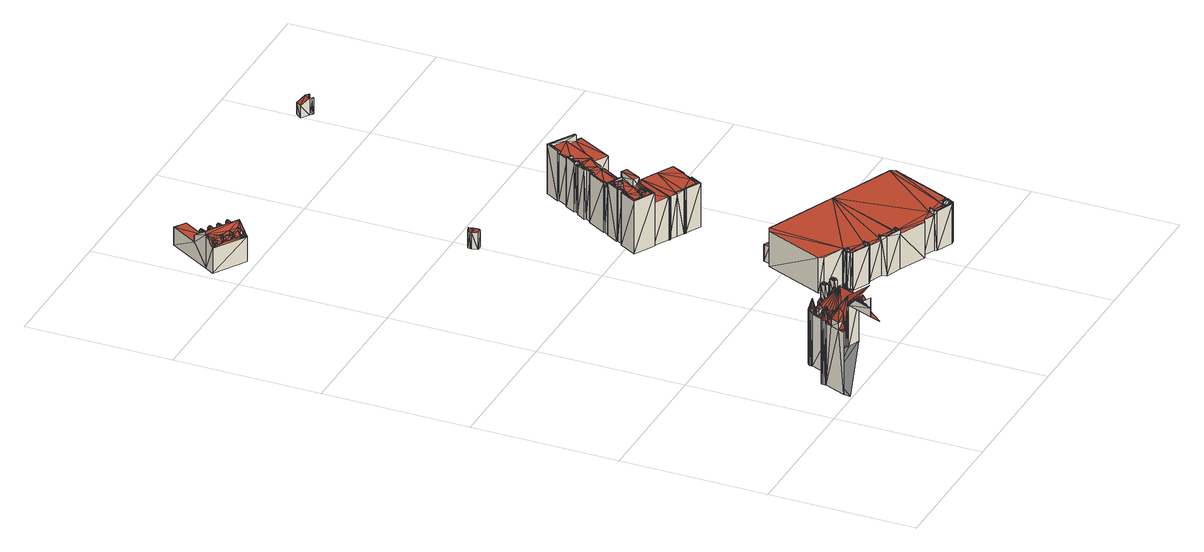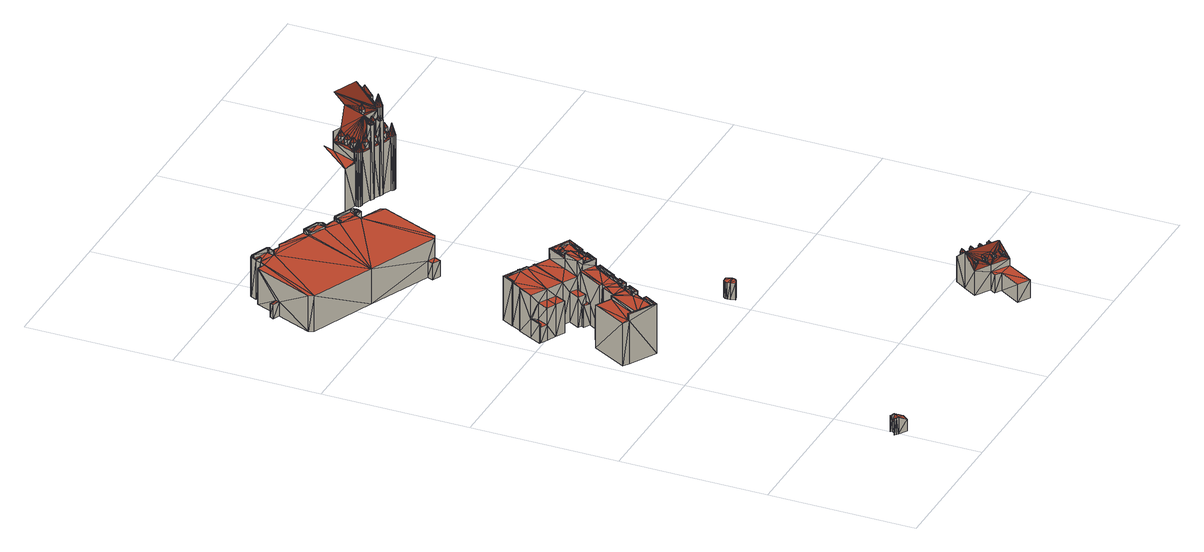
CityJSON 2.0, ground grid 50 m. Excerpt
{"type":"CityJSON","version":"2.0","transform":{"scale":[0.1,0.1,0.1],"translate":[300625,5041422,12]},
"CityObjects":{
"building1":{"type":"Building","geometry":[{"type":"MultiSurface","lod":"2","boundaries":[[[0,1,2]],[[0,2,3]],[[0,3,4]],[[0,4,5]],[[6,0,5]],[[6,7,0]],[[8,1,0]],[[9,0,7]],[[10,6,5]],[[10,7,6]],[[11,9,7]],[[12,11,7]],[[13,14,1]],[[10,12,7]],[[8,0,9]],[[15,10,5]],[[16,9,11]],[[17,11,12]],[[17,12,10]],[[18,8,9]],[[17,16,11]],[[19,18,9]],[[16,20,9]],[[20,19,9]],[[18,21,22]],[[21,23,22]],[[18,22,8]],[[8,22,24]],[[22,23,24]],[[13,1,8]],[[19,21,18]],[[25,21,19]],[[17,26,16]],[[8,24,27]],[[28,24,23]],[[16,26,20]],[[20,25,19]],[[26,25,20]],[[15,17,10]],[[28,27,24]],[[29,23,21]],[[30,25,26]],[[29,21,25]],[[31,8,27]],[[29,28,23]],[[31,27,28]],[[29,25,30]],[[15,26,17]],[[32,31,28]],[[29,32,28]],[[15,30,26]],[[33,29,30]],[[34,8,31]],[[15,33,30]],[[35,31,32]],[[35,32,29]],[[36,29,33]],[[35,37,31]],[[15,36,33]],[[38,35,29]],[[34,31,37]],[[39,29,36]],[[15,40,36]],[[38,37,35]],[[41,38,29]],[[39,41,29]],[[38,42,37]],[[39,36,40]],[[34,37,42]],[[39,40,43]],[[39,43,44]],[[41,42,38]],[[34,42,45]],[[41,45,42]],[[39,44,41]],[[44,46,41]],[[46,47,41]],[[47,34,45]],[[13,8,34]],[[47,45,41]],[[48,34,47]],[[49,47,46]],[[48,13,34]],[[50,40,15]],[[51,48,47]],[[50,43,40]],[[52,53,46]],[[50,44,43]],[[50,46,44]],[[49,46,53]],[[54,51,47]],[[54,47,49]],[[55,53,52]],[[56,48,51]],[[50,52,46]],[[57,53,55]],[[58,55,52]],[[57,49,53]],[[59,57,55]],[[58,59,55]],[[60,48,56]],[[61,56,51]],[[62,49,57]],[[62,57,59]],[[63,56,64]],[[62,59,58]],[[61,64,56]],[[65,48,60]],[[62,58,66]],[[63,60,56]],[[62,67,49]],[[68,58,52]],[[69,63,64]],[[54,49,67]],[[70,13,48]],[[71,69,64]],[[71,64,61]],[[62,66,67]],[[72,48,65]],[[68,66,58]],[[73,60,63]],[[74,63,69]],[[68,67,66]],[[74,69,71]],[[74,71,61]],[[73,65,60]],[[50,68,52]],[[74,73,63]],[[68,54,67]],[[74,61,73]],[[75,48,72]],[[76,65,77]],[[78,77,65]],[[78,65,73]],[[76,72,65]],[[79,76,77]],[[80,79,77]],[[80,77,78]],[[81,14,13]],[[75,70,48]],[[82,61,51]],[[83,72,76]],[[82,51,54]],[[84,76,79]],[[84,79,80]],[[84,80,78]],[[83,85,72]],[[84,83,76]],[[84,78,83]],[[75,72,85]],[[86,85,87]],[[82,73,61]],[[88,87,85]],[[88,85,83]],[[82,54,68]],[[89,86,87]],[[90,89,87]],[[91,90,87]],[[75,85,86]],[[91,87,88]],[[92,13,70]],[[82,78,73]],[[93,75,86]],[[75,94,95]],[[75,95,70]],[[93,94,75]],[[96,95,94]],[[97,86,89]],[[98,94,93]],[[70,95,99]],[[100,93,86]],[[101,89,90]],[[96,99,95]],[[101,90,91]],[[97,91,88]],[[100,98,93]],[[82,83,78]],[[102,100,86]],[[103,70,99]],[[104,99,96]],[[105,98,100]],[[97,102,86]],[[106,94,98]],[[101,97,89]],[[106,96,94]],[[101,91,97]],[[104,103,99]],[[102,105,100]],[[106,98,105]],[[107,70,103]],[[106,104,96]],[[108,105,102]],[[97,108,102]],[[82,88,83]],[[109,103,104]],[[108,106,105]],[[106,109,104]],[[109,107,103]],[[110,108,97]],[[111,70,107]],[[110,106,108]],[[112,109,106]],[[112,107,109]],[[82,97,88]],[[113,106,110]],[[114,13,92]],[[112,115,107]],[[116,112,106]],[[117,82,68]],[[111,107,115]],[[118,106,113]],[[118,116,106]],[[113,110,119]],[[116,115,112]],[[82,110,97]],[[120,119,110]],[[116,121,115]],[[113,119,122]],[[111,115,121]],[[123,120,110]],[[118,113,122]],[[118,122,124]],[[118,121,116]],[[125,111,121]],[[118,125,121]],[[125,124,111]],[[118,124,125]],[[92,70,111]],[[126,122,119]],[[126,124,122]],[[82,123,110]],[[126,119,120]],[[127,13,114]],[[128,120,123]],[[129,123,130]],[[82,130,123]],[[128,126,120]],[[129,128,123]],[[92,111,124]],[[131,129,130]],[[82,131,130]],[[132,124,126]],[[133,13,127]],[[82,134,131]],[[134,135,131]],[[136,126,128]],[[136,128,129]],[[136,129,131]],[[136,131,135]],[[132,92,124]],[[137,135,134]],[[82,138,134]],[[138,139,134]],[[140,141,82]],[[136,137,126]],[[142,134,139]],[[141,138,82]],[[143,82,117]],[[132,126,137]],[[144,145,139]],[[136,135,137]],[[146,140,82]],[[142,139,145]],[[147,148,145]],[[132,137,134]],[[149,139,138]],[[146,141,140]],[[150,138,141]],[[151,145,148]],[[149,144,139]],[[152,146,82]],[[142,132,134]],[[153,150,141]],[[147,145,144]],[[150,154,138]],[[155,141,146]],[[151,142,145]],[[155,153,141]],[[143,117,156]],[[157,151,148]],[[158,156,117]],[[149,138,154]],[[153,159,150]],[[160,92,132]],[[161,148,147]],[[142,160,132]],[[162,154,150]],[[159,162,150]],[[152,155,146]],[[161,157,148]],[[163,158,117]],[[161,147,144]],[[164,82,143]],[[165,163,117]],[[166,144,149]],[[167,159,153]],[[166,149,154]],[[168,162,159]],[[169,168,159]],[[170,153,155]],[[171,92,160]],[[166,160,142]],[[172,151,157]],[[170,155,152]],[[170,152,173]],[[166,142,151]],[[174,13,133]],[[143,156,175]],[[167,169,159]],[[158,175,156]],[[161,144,172]],[[166,154,162]],[[161,172,157]],[[166,172,144]],[[170,167,153]],[[170,173,167]],[[171,114,92]],[[166,151,172]],[[166,171,160]],[[176,162,168]],[[177,168,169]],[[178,82,164]],[[179,143,175]],[[180,175,158]],[[166,162,181]],[[176,181,162]],[[182,169,167]],[[177,176,168]],[[183,177,169]],[[171,181,114]],[[184,152,82]],[[166,181,171]],[[185,158,163]],[[179,164,143]],[[186,179,175]],[[182,183,169]],[[180,186,175]],[[187,163,165]],[[188,189,163]],[[187,188,163]],[[180,158,185]],[[190,82,178]],[[191,167,173]],[[192,182,167]],[[184,173,152]],[[193,176,177]],[[192,194,182]],[[193,177,183]],[[195,114,181]],[[193,183,182]],[[196,185,163]],[[197,164,179]],[[197,179,186]],[[195,181,176]],[[193,182,194]],[[197,186,180]],[[197,180,185]],[[198,82,190]],[[191,192,167]],[[199,194,192]],[[193,199,176]],[[197,196,164]],[[193,194,199]],[[197,185,196]],[[195,176,199]],[[191,200,192]],[[201,178,164]],[[201,196,163]],[[202,192,200]],[[195,127,114]],[[203,204,200]],[[201,164,196]],[[195,199,192]],[[205,82,198]],[[206,200,204]],[[184,191,173]],[[207,178,208]],[[209,210,204]],[[211,208,178]],[[212,204,210]],[[203,200,191]],[[202,195,192]],[[203,209,204]],[[213,210,209]],[[206,202,200]],[[207,190,178]],[[213,212,210]],[[214,207,208]],[[215,201,163]],[[212,206,204]],[[211,214,208]],[[211,178,201]],[[81,13,174]],[[216,127,195]],[[217,184,82]],[[202,216,195]],[[218,163,189]],[[218,189,188]],[[219,220,191]],[[221,213,209]],[[217,82,205]],[[222,212,213]],[[223,203,191]],[[223,209,203]],[[221,202,206]],[[222,206,212]],[[133,127,216]],[[224,191,220]],[[225,190,207]],[[223,216,202]],[[184,219,191]],[[225,207,214]],[[222,213,221]],[[226,220,219]],[[225,214,211]],[[225,211,201]],[[222,221,206]],[[223,221,209]],[[223,202,221]],[[224,227,191]],[[223,191,227]],[[215,198,190]],[[228,133,216]],[[223,228,216]],[[225,215,190]],[[226,224,220]],[[229,226,219]],[[225,201,215]],[[230,188,231]],[[184,229,219]],[[228,227,133]],[[223,227,228]],[[232,215,163]],[[205,198,233]],[[234,233,198]],[[235,198,215]],[[236,227,224]],[[237,205,233]],[[236,224,226]],[[238,226,229]],[[239,237,233]],[[238,229,184]],[[238,184,240]],[[234,239,233]],[[234,198,235]],[[238,236,226]],[[238,240,236]],[[241,133,227]],[[217,240,184]],[[232,163,218]],[[242,205,237]],[[242,237,239]],[[243,236,240]],[[242,239,234]],[[244,234,235]],[[241,227,236]],[[232,235,215]],[[242,244,205]],[[242,234,244]],[[217,245,240]],[[245,243,240]],[[246,205,244]],[[247,217,205]],[[246,247,205]],[[241,248,133]],[[249,236,243]],[[232,244,235]],[[241,236,249]],[[250,246,244]],[[245,251,243]],[[252,247,246]],[[174,133,248]],[[251,249,243]],[[252,246,250]],[[253,250,244]],[[254,249,251]],[[255,217,247]],[[256,252,250]],[[255,245,217]],[[255,247,252]],[[255,251,245]],[[232,253,244]],[[230,218,188]],[[254,241,249]],[[256,250,253]],[[257,248,241]],[[255,254,251]],[[254,257,241]],[[256,255,252]],[[258,248,257]],[[259,257,254]],[[260,256,253]],[[260,253,232]],[[255,259,254]],[[261,232,218]],[[260,255,256]],[[259,258,257]],[[260,232,261]],[[262,248,258]],[[260,263,255]],[[264,259,255]],[[264,258,259]],[[265,248,262]],[[266,260,261]],[[174,248,265]],[[267,255,263]],[[268,263,260]],[[264,262,258]],[[269,264,255]],[[268,260,266]],[[267,269,255]],[[267,263,268]],[[269,262,264]],[[267,268,266]],[[270,266,174]],[[269,265,262]],[[270,174,265]],[[267,266,270]],[[267,265,269]],[[267,270,265]],[[230,261,218]],[[230,266,261]],[[230,174,266]],[[230,81,174]]],"semantics":{"surfaces":[{"type":"WallSurface"},{"type":"RoofSurface"},{"type":"GroundSurface"}],"values":[0,1,1,1,1,0,0,0,1,1,0,1,2,1,0,1,0,1,1,0,1,1,1,1,0,0,0,2,0,2,0,0,1,2,0,1,0,1,1,0,1,1,1,2,1,0,1,1,0,1,1,1,2,1,0,1,1,0,1,1,2,1,1,0,1,1,0,1,2,1,0,0,2,0,0,0,0,0,2,0,0,1,0,1,0,1,1,1,1,1,0,1,0,1,1,1,0,0,1,1,1,1,0,1,0,1,0,1,1,0,0,1,1,1,0,1,0,0,1,1,0,1,1,1,0,1,1,0,1,0,1,0,0,1,0,1,1,0,2,0,1,0,1,1,1,0,1,0,0,1,0,1,0,1,1,0,1,1,1,0,2,1,1,0,0,0,0,0,0,2,1,1,0,1,0,0,1,1,2,0,0,1,1,0,1,0,0,0,1,2,1,1,1,1,0,1,1,0,1,2,1,1,0,1,1,2,0,1,1,2,1,1,1,0,1,1,0,0,2,1,0,0,0,2,0,0,0,2,1,1,1,1,2,1,1,1,0,1,0,1,1,1,2,1,1,0,1,1,1,0,1,1,0,1,0,0,1,1,1,1,0,1,1,0,1,0,0,1,0,1,1,0,0,0,1,1,1,1,1,0,1,0,0,0,1,0,1,1,1,1,1,0,1,0,1,0,0,1,1,1,2,0,0,1,1,1,2,0,1,0,0,0,0,1,0,0,2,1,0,1,1,1,0,0,0,1,1,0,1,0,1,0,1,0,1,1,1,0,0,0,0,1,1,1,1,0,1,1,0,1,1,0,1,1,1,1,0,1,1,1,0,0,0,0,1,0,1,1,0,0,1,1,1,1,1,1,0,0,0,0,0,0,1,0,1,0,1,1,1,0,1,0,2,0,1,0,0,1,1,0,1,1,0,1,1,0,2,1,0,0,1,1,0,1,1,0,0,1,1,1,0,1,2,0,0,0,1,0,1,1,0,0,1,0,0,1,1,0,0,1,1,1,1,1,0,0,0,0,1,0,0,1,1,1,0,1,1,0,0,1,1,1,1,1,0,1,1,1,1,1,1,2,0,0,1,0,1,0,1,1,1,1,1,0,0,0,1,0,1,2,0,0,0,1,0,1,0,0,2,1,1,0,2,0,2,1,1,0,1,0,1,1,0,0,0,0,2,0,0,0,1,1,0,0]}}]},
"building2":{"type":"Building","geometry":[{"type":"MultiSurface","lod":"2","boundaries":[[[271,272,273]],[[273,274,275]],[[276,277,274]],[[272,274,273]],[[278,275,274]],[[272,276,274]],[[279,275,278]],[[280,273,275]],[[281,282,283]],[[284,285,286]],[[287,285,284]],[[287,288,285]],[[289,290,291]],[[292,293,294]],[[292,295,293]],[[296,297,298]],[[299,300,301]],[[302,297,296]],[[303,302,296]],[[292,304,295]],[[299,302,303]],[[299,301,302]],[[305,306,307]],[[305,308,306]],[[309,310,311]],[[311,310,312]],[[294,293,289]],[[293,290,289]],[[313,312,310]],[[314,315,316]],[[317,314,316]],[[318,319,320]],[[318,320,321]],[[322,323,324]],[[325,326,327]],[[326,328,327]],[[329,330,331]],[[306,319,318]],[[307,306,318]],[[332,333,334]],[[334,333,335]],[[336,337,338]],[[336,338,339]],[[305,340,308]],[[305,341,340]],[[330,342,343]],[[330,343,331]],[[344,326,325]],[[344,345,326]],[[333,346,335]],[[333,347,346]],[[327,328,348]],[[337,324,338]],[[338,324,323]],[[344,281,283]],[[344,283,345]],[[347,316,346]],[[346,316,315]],[[349,350,351]],[[352,350,353]],[[351,350,352]],[[354,353,350]],[[286,354,350]],[[287,355,288]],[[288,355,356]],[[355,349,351]],[[355,351,356]],[[357,343,342]],[[358,309,311]],[[284,349,285]],[[285,349,351]],[[359,360,273]],[[359,273,280]],[[359,280,361]],[[280,275,361]],[[362,279,363]],[[279,278,363]],[[274,277,364]],[[365,274,364]],[[363,278,366]],[[367,366,365]],[[367,365,368]],[[278,274,366]],[[366,274,365]],[[272,369,276]],[[370,369,272]],[[371,370,272]],[[371,272,271]],[[362,361,275]],[[362,275,279]],[[371,360,372]],[[372,360,367]],[[360,366,367]],[[371,271,360]],[[271,273,360]],[[369,277,276]],[[369,364,277]],[[373,336,339]],[[325,374,375]],[[325,327,348]],[[325,348,374]],[[307,318,321]],[[307,321,376]],[[294,289,291]],[[294,291,377]],[[292,294,304]],[[294,377,304]],[[303,296,298]],[[303,298,378]],[[303,378,300]],[[299,303,300]],[[332,347,333]],[[332,379,347]],[[317,316,347]],[[379,317,347]],[[373,337,336]],[[380,381,337]],[[373,380,337]],[[322,324,337]],[[381,382,337]],[[382,322,337]],[[313,310,309]],[[358,313,309]],[[329,342,330]],[[329,357,342]],[[286,350,349]],[[284,286,349]],[[287,349,355]],[[287,284,349]],[[359,361,360]],[[360,361,366]],[[362,363,361]],[[363,366,361]],[[370,368,365]],[[369,339,364]],[[365,364,313]],[[382,365,358]],[[314,373,339]],[[323,329,331]],[[322,329,323]],[[369,346,339]],[[314,339,315]],[[358,365,313]],[[382,358,322]],[[354,334,335]],[[313,364,312]],[[322,358,329]],[[323,331,364]],[[369,353,335]],[[314,380,373]],[[338,323,364]],[[339,338,364]],[[331,311,364]],[[311,312,364]],[[369,335,346]],[[354,335,353]],[[369,352,353]],[[346,315,339]],[[329,358,357]],[[358,311,357]],[[357,311,343]],[[331,343,311]],[[370,365,379]],[[379,365,381]],[[370,379,285]],[[370,288,369]],[[286,334,354]],[[285,379,332]],[[370,285,288]],[[379,380,317]],[[285,332,286]],[[286,332,334]],[[288,356,369]],[[317,380,314]],[[379,381,380]],[[381,365,382]],[[369,356,351]],[[369,351,352]],[[305,307,341]],[[341,376,383]],[[307,376,341]],[[344,325,281]],[[281,375,282]],[[325,375,281]],[[371,372,290]],[[371,304,370]],[[290,372,291]],[[370,377,372]],[[304,377,370]],[[371,295,304]],[[377,291,372]],[[371,290,293]],[[371,293,295]],[[372,367,345]],[[367,368,348]],[[372,345,319]],[[320,345,283]],[[320,375,368]],[[319,345,320]],[[328,367,348]],[[374,348,368]],[[320,283,282]],[[375,374,368]],[[345,367,326]],[[372,319,306]],[[326,367,328]],[[372,306,308]],[[320,282,375]],[[372,308,340]],[[370,376,368]],[[370,378,376]],[[370,301,300]],[[370,300,378]],[[376,321,368]],[[372,340,297]],[[297,340,341]],[[297,341,298]],[[320,368,321]],[[378,341,383]],[[378,298,341]],[[372,297,302]],[[301,372,302]],[[370,372,301]],[[378,383,376]]],"semantics":{"surfaces":[{"type":"GroundSurface"},{"type":"WallSurface"},{"type":"RoofSurface"}],"values":[0,0,0,0,0,0,0,0,1,1,1,1,1,1,1,1,1,1,1,1,1,1,1,1,1,1,1,1,1,1,1,1,1,1,1,1,1,1,1,1,1,1,1,1,1,1,1,1,1,1,1,1,1,1,1,1,1,1,1,1,1,1,1,1,1,1,1,1,1,1,1,1,1,1,1,1,1,1,1,1,1,1,1,1,1,1,1,1,1,1,1,1,1,1,1,1,1,1,2,2,2,2,2,2,2,2,2,2,2,2,2,2,2,2,2,2,2,2,2,2,2,2,2,2,2,2,2,2,2,2,2,2,2,2,2,2,2,2,2,2,2,2,2,2,2,2,2,2,2,2,2,2,2,2,2,2,2,2,2,2,2,2,2,2,2,2,2,2,2,2,2,2,2,2,2,2,2,2,2,2,2,2,2,2,2,2,2,2,2,2,2,2,2,2,2,2,2,2,2,2,2,2,2,2,2,2,2,2,2,2,2,2,2,2,2,2,2,2,2,2,2,2,2,2]}}]},
"building3":{"type":"Building","geometry":[{"type":"MultiSurface","lod":"2","boundaries":[[[384,385,386]],[[384,387,385]],[[385,387,388]],[[384,389,387]],[[390,389,384]],[[390,391,392]],[[392,393,389]],[[391,394,392]],[[390,392,389]],[[395,396,393]],[[393,396,389]],[[397,395,393]],[[397,393,392]],[[398,397,392]],[[398,392,394]],[[399,394,391]],[[399,398,394]],[[400,387,396]],[[387,389,396]],[[401,390,402]],[[390,384,402]],[[401,399,391]],[[401,391,390]],[[388,387,400]],[[403,388,400]],[[384,386,404]],[[402,384,404]],[[404,386,405]],[[386,385,405]],[[385,388,403]],[[405,385,403]],[[405,403,400]],[[402,404,405]],[[402,405,400]],[[402,400,396]],[[401,396,397]],[[401,397,399]],[[401,402,396]],[[397,396,395]],[[399,397,398]]],"semantics":{"surfaces":[{"type":"GroundSurface"},{"type":"WallSurface"},{"type":"RoofSurface"}],"values":[0,0,0,0,0,0,0,0,0,1,1,1,1,1,1,1,1,1,1,1,1,1,1,1,1,1,1,1,1,1,1,2,2,2,2,2,2,2,2,2]}}]},
"building4":{"type":"Building","geometry":[{"type":"MultiSurface","lod":"2","boundaries":[[[406,407,408]],[[409,410,411]],[[410,412,411]],[[413,414,415]],[[406,416,407]],[[409,411,417]],[[409,417,418]],[[419,418,420]],[[406,421,416]],[[419,409,418]],[[422,410,409]],[[422,423,410]],[[424,425,422]],[[406,426,421]],[[427,425,424]],[[406,428,426]],[[425,415,422]],[[429,430,425]],[[431,428,406]],[[430,413,425]],[[425,413,415]],[[413,432,414]],[[432,433,434]],[[414,435,436]],[[432,434,437]],[[432,437,414]],[[414,436,415]],[[438,439,435]],[[440,431,406]],[[439,441,435]],[[439,442,441]],[[440,406,410]],[[435,441,443]],[[444,445,423]],[[435,443,446]],[[435,446,436]],[[423,440,410]],[[422,415,444]],[[422,444,423]],[[415,447,444]],[[448,449,450]],[[448,451,449]],[[452,453,454]],[[453,455,454]],[[452,438,453]],[[438,435,453]],[[456,457,458]],[[456,458,459]],[[460,461,462]],[[460,462,463]],[[464,465,466]],[[464,466,446]],[[446,466,436]],[[467,468,460]],[[468,461,460]],[[469,466,465]],[[470,469,465]],[[471,468,467]],[[471,472,468]],[[473,472,471]],[[474,473,471]],[[475,473,474]],[[476,475,474]],[[477,453,414]],[[414,453,435]],[[478,427,479]],[[427,424,479]],[[479,424,422]],[[479,422,480]],[[480,481,482]],[[480,422,481]],[[481,483,482]],[[422,409,481]],[[484,485,437]],[[484,437,434]],[[486,484,434]],[[486,434,433]],[[487,486,433]],[[487,433,432]],[[485,414,437]],[[485,477,414]],[[488,429,489]],[[429,425,489]],[[490,413,430]],[[490,491,413]],[[488,430,429]],[[488,490,430]],[[427,489,425]],[[489,487,491]],[[478,487,489]],[[478,489,427]],[[491,487,432]],[[491,432,413]],[[466,415,436]],[[466,492,415]],[[492,493,447]],[[492,447,415]],[[493,494,447]],[[447,494,444]],[[494,445,444]],[[494,495,445]],[[496,495,494]],[[455,458,457]],[[454,455,457]],[[456,459,476]],[[459,475,476]],[[452,439,438]],[[452,497,439]],[[497,498,442]],[[497,442,439]],[[498,499,441]],[[498,441,442]],[[499,500,443]],[[499,443,441]],[[501,502,503]],[[502,504,503]],[[503,504,470]],[[504,469,470]],[[501,505,506]],[[501,506,502]],[[463,462,505]],[[462,506,505]],[[500,464,446]],[[500,446,443]],[[507,409,419]],[[507,481,409]],[[507,419,508]],[[419,420,508]],[[508,420,483]],[[420,418,483]],[[482,483,509]],[[483,418,417]],[[483,417,509]],[[510,511,512]],[[510,513,511]],[[514,512,515]],[[512,511,516]],[[512,516,515]],[[517,510,518]],[[519,513,510]],[[517,519,510]],[[520,440,423]],[[520,521,440]],[[522,523,524]],[[525,523,522]],[[526,406,408]],[[527,526,528]],[[526,408,528]],[[525,522,527]],[[522,526,527]],[[408,407,529]],[[528,408,529]],[[529,416,530]],[[529,407,416]],[[531,532,533]],[[533,532,534]],[[535,416,421]],[[535,530,416]],[[536,535,421]],[[536,421,426]],[[537,534,532]],[[537,538,534]],[[539,540,541]],[[539,542,540]],[[541,543,544]],[[541,540,543]],[[539,545,542]],[[542,545,521]],[[521,546,431]],[[545,546,521]],[[521,431,440]],[[547,538,537]],[[547,548,538]],[[546,549,428]],[[546,428,431]],[[544,548,547]],[[544,543,548]],[[549,536,426]],[[549,426,428]],[[550,406,526]],[[550,410,406]],[[551,531,533]],[[551,533,552]],[[523,551,552]],[[523,552,524]],[[553,554,411]],[[553,411,412]],[[550,553,412]],[[550,412,410]],[[509,417,554]],[[417,411,554]],[[512,555,556]],[[514,555,512]],[[518,451,448]],[[518,510,451]],[[517,496,519]],[[519,496,494]],[[445,520,423]],[[495,557,520]],[[495,520,445]],[[450,556,555]],[[450,449,556]],[[515,516,520]],[[515,520,557]],[[497,471,498]],[[498,471,499]],[[499,467,500]],[[456,454,457]],[[471,467,499]],[[452,454,456]],[[460,463,464]],[[452,456,476]],[[452,476,497]],[[497,476,474]],[[500,460,464]],[[497,474,471]],[[467,460,500]],[[463,465,464]],[[463,505,465]],[[501,470,505]],[[505,470,465]],[[501,503,470]],[[490,489,491]],[[488,489,490]],[[507,483,481]],[[507,508,483]],[[449,512,556]],[[510,512,449]],[[510,449,451]],[[532,530,535]],[[531,529,530]],[[551,528,529]],[[551,529,531]],[[537,536,549]],[[525,527,523]],[[545,544,546]],[[527,528,551]],[[539,544,545]],[[539,541,544]],[[546,547,549]],[[544,547,546]],[[547,537,549]],[[537,532,536]],[[532,535,536]],[[531,530,532]],[[523,527,551]],[[480,542,511]],[[509,554,550]],[[492,519,493]],[[550,554,553]],[[478,479,477]],[[473,458,472]],[[493,519,494]],[[516,542,521]],[[469,492,466]],[[504,492,469]],[[504,519,492]],[[479,504,477]],[[477,502,455]],[[502,506,462]],[[458,462,461]],[[480,511,513]],[[472,458,468]],[[475,458,473]],[[459,458,475]],[[477,504,502]],[[468,458,461]],[[458,502,462]],[[455,502,458]],[[477,455,453]],[[478,477,487]],[[487,484,486]],[[487,485,484]],[[487,477,485]],[[479,480,504]],[[480,550,542]],[[540,550,522]],[[504,480,519]],[[480,513,519]],[[540,522,524]],[[482,509,550]],[[524,552,533]],[[511,542,516]],[[480,482,550]],[[542,550,540]],[[516,521,520]],[[540,524,548]],[[550,526,522]],[[540,548,543]],[[548,524,538]],[[524,533,534]],[[524,534,538]],[[517,448,496]],[[514,515,555]],[[448,450,495]],[[496,448,495]],[[450,555,557]],[[517,518,448]],[[450,557,495]],[[555,515,557]]],"semantics":{"surfaces":[{"type":"GroundSurface"},{"type":"WallSurface"},{"type":"RoofSurface"}],"values":[0,0,0,0,0,0,0,0,0,0,0,0,0,0,0,0,0,0,0,0,0,0,0,0,0,0,0,0,0,0,0,0,0,0,0,0,0,0,0,0,1,1,1,1,1,1,1,1,1,1,1,1,1,1,1,1,1,1,1,1,1,1,1,1,1,1,1,1,1,1,1,1,1,1,1,1,1,1,1,1,1,1,1,1,1,1,1,1,1,1,1,1,1,1,1,1,1,1,1,1,1,1,1,1,1,1,1,1,1,1,1,1,1,1,1,1,1,1,1,1,1,1,1,1,1,1,1,1,1,1,1,1,1,1,1,1,1,1,1,1,1,1,1,1,1,1,1,1,1,1,1,1,1,1,1,1,1,1,1,1,1,1,1,1,1,1,1,1,1,1,1,1,1,1,1,1,1,1,1,1,1,1,1,1,1,1,1,1,1,1,1,1,1,1,1,1,1,1,1,1,1,1,1,1,2,2,2,2,2,2,2,2,2,2,2,2,2,2,2,2,2,2,2,2,2,2,2,2,2,2,2,2,2,2,2,2,2,2,2,2,2,2,2,2,2,2,2,2,2,2,2,2,2,2,2,2,2,2,2,2,2,2,2,2,2,2,2,2,2,2,2,2,2,2,2,2,2,2,2,2,2,2,2,2,2,2,2,2,2,2,2,2,2,2,2,2,2,2,2,2]}}]},
"building5":{"type":"Building","geometry":[{"type":"MultiSurface","lod":"2","boundaries":[[[558,559,560]],[[561,562,563]],[[564,565,566]],[[567,568,562]],[[561,569,567]],[[560,559,564]],[[561,567,562]],[[560,564,568]],[[566,570,568]],[[564,566,568]],[[562,571,572]],[[567,560,568]],[[562,572,573]],[[574,561,575]],[[572,576,577]],[[573,572,577]],[[562,568,571]],[[575,561,578]],[[563,562,579]],[[561,563,578]],[[580,577,576]],[[580,581,577]],[[582,580,572]],[[572,580,576]],[[583,573,581]],[[573,577,581]],[[584,585,586]],[[584,586,568]],[[568,586,571]],[[586,582,572]],[[586,572,571]],[[587,586,585]],[[587,588,586]],[[589,588,587]],[[589,590,588]],[[591,590,589]],[[591,592,590]],[[593,594,564]],[[593,564,559]],[[595,596,567]],[[595,567,569]],[[597,595,598]],[[598,595,569]],[[598,569,561]],[[599,561,574]],[[599,598,561]],[[600,573,583]],[[601,600,583]],[[600,562,573]],[[601,602,600]],[[603,604,605]],[[598,603,606]],[[597,598,606]],[[597,606,601]],[[606,602,601]],[[603,605,606]],[[596,560,567]],[[596,607,560]],[[608,592,591]],[[608,609,592]],[[610,607,608]],[[607,609,608]],[[610,558,607]],[[558,560,607]],[[610,593,559]],[[610,559,558]],[[611,612,566]],[[611,566,565]],[[612,613,570]],[[612,570,566]],[[594,611,565]],[[594,565,564]],[[584,568,613]],[[568,570,613]],[[614,575,615]],[[575,578,615]],[[599,614,616]],[[599,574,614]],[[574,575,614]],[[617,615,618]],[[615,563,618]],[[615,578,563]],[[618,563,619]],[[563,579,619]],[[616,614,603]],[[614,604,603]],[[617,605,615]],[[617,606,605]],[[619,579,600]],[[579,562,600]],[[583,581,582]],[[583,582,588]],[[597,596,595]],[[582,581,580]],[[609,590,592]],[[596,601,609]],[[588,582,586]],[[609,601,590]],[[596,609,607]],[[597,601,596]],[[601,583,588]],[[601,588,590]],[[589,587,584]],[[584,587,585]],[[612,584,613]],[[594,612,611]],[[594,584,612]],[[594,589,584]],[[610,591,593]],[[593,591,594]],[[610,608,591]],[[591,589,594]],[[614,615,605]],[[614,605,604]],[[599,616,598]],[[616,603,598]],[[618,619,600]],[[617,618,602]],[[617,602,606]],[[618,600,602]]],"semantics":{"surfaces":[{"type":"GroundSurface"},{"type":"WallSurface"},{"type":"RoofSurface"}],"values":[0,0,0,0,0,0,0,0,0,0,0,0,0,0,0,0,0,0,0,0,1,1,1,1,1,1,1,1,1,1,1,1,1,1,1,1,1,1,1,1,1,1,1,1,1,1,1,1,1,1,1,1,1,1,1,1,1,1,1,1,1,1,1,1,1,1,1,1,1,1,1,1,1,1,1,1,1,1,1,1,1,1,1,1,1,1,1,1,1,1,2,2,2,2,2,2,2,2,2,2,2,2,2,2,2,2,2,2,2,2,2,2,2,2,2,2,2,2,2,2]}}]},
"building6":{"type":"Building","geometry":[{"type":"MultiSurface","lod":"2","boundaries":[[[620,621,622]],[[623,624,625]],[[621,626,627]],[[628,629,630]],[[623,631,624]],[[632,633,634]],[[635,629,628]],[[628,633,632]],[[636,637,631]],[[628,630,638]],[[638,639,640]],[[628,638,633]],[[641,642,643]],[[638,644,636]],[[636,645,646]],[[630,639,638]],[[638,636,633]],[[636,623,633]],[[637,647,648]],[[621,649,650]],[[651,627,652]],[[621,653,649]],[[654,622,627]],[[622,621,627]],[[573,577,655]],[[573,655,621]],[[653,656,657]],[[636,646,637]],[[621,655,653]],[[577,658,655]],[[649,657,659]],[[646,647,637]],[[636,631,623]],[[621,650,626]],[[637,648,660]],[[653,657,649]],[[661,650,662]],[[627,626,642]],[[627,642,663]],[[626,650,661]],[[663,642,641]],[[652,663,647]],[[652,627,663]],[[646,652,647]],[[664,655,665]],[[655,658,665]],[[581,658,577]],[[581,665,658]],[[583,581,577]],[[583,577,573]],[[666,638,667]],[[638,640,667]],[[668,640,639]],[[668,667,640]],[[669,639,630]],[[669,668,639]],[[670,671,672]],[[672,671,673]],[[674,672,675]],[[674,670,672]],[[676,623,625]],[[674,675,676]],[[674,676,677]],[[676,625,677]],[[633,623,676]],[[678,633,676]],[[679,629,635]],[[679,680,629]],[[629,669,630]],[[669,681,666]],[[666,644,638]],[[666,681,644]],[[680,681,669]],[[680,669,629]],[[682,683,681]],[[681,683,636]],[[681,636,644]],[[679,635,684]],[[635,628,684]],[[685,684,686]],[[684,628,632]],[[684,632,686]],[[687,682,688]],[[688,682,681]],[[671,689,673]],[[673,689,690]],[[677,625,691]],[[625,624,691]],[[684,692,693]],[[685,692,684]],[[692,687,693]],[[687,694,695]],[[693,687,688]],[[692,694,687]],[[678,634,633]],[[696,697,678]],[[678,697,634]],[[696,678,698]],[[694,696,695]],[[695,696,698]],[[686,634,697]],[[686,632,634]],[[699,700,701]],[[699,701,702]],[[703,704,705]],[[705,704,706]],[[641,643,707]],[[708,641,707]],[[709,710,711]],[[709,711,712]],[[713,709,712]],[[713,712,714]],[[715,637,660]],[[713,714,715]],[[713,715,716]],[[715,660,716]],[[647,663,717]],[[718,647,717]],[[719,720,721]],[[720,722,721]],[[631,637,715]],[[723,631,715]],[[724,725,646]],[[724,646,645]],[[683,724,645]],[[683,645,636]],[[710,721,722]],[[710,722,711]],[[718,726,647]],[[647,726,648]],[[660,648,726]],[[716,660,726]],[[727,703,728]],[[728,703,705]],[[719,727,720]],[[720,727,728]],[[717,663,708]],[[663,641,708]],[[723,624,631]],[[700,691,723]],[[723,691,624]],[[700,723,701]],[[729,643,642]],[[730,707,729]],[[729,707,643]],[[730,729,731]],[[732,651,733]],[[651,652,733]],[[725,733,652]],[[725,652,646]],[[642,626,734]],[[729,642,734]],[[735,730,731]],[[735,731,736]],[[735,706,704]],[[735,736,706]],[[737,738,739]],[[737,740,738]],[[739,741,742]],[[739,738,741]],[[743,744,745]],[[745,744,746]],[[734,661,747]],[[748,734,747]],[[734,626,661]],[[748,749,734]],[[583,750,751]],[[583,573,750]],[[573,621,750]],[[750,752,751]],[[753,751,754]],[[753,748,755]],[[753,754,748]],[[751,756,754]],[[752,757,756]],[[751,752,756]],[[754,749,748]],[[744,758,746]],[[746,758,759]],[[760,654,627]],[[760,627,761]],[[760,622,654]],[[760,762,622]],[[732,761,651]],[[761,754,756]],[[732,754,761]],[[651,761,627]],[[763,764,757]],[[763,757,752]],[[765,750,621]],[[765,621,620]],[[765,762,763]],[[765,620,762]],[[620,622,762]],[[762,764,763]],[[737,766,740]],[[740,766,767]],[[766,742,741]],[[766,741,767]],[[747,662,768]],[[747,661,662]],[[769,662,650]],[[769,768,662]],[[650,649,770]],[[769,650,770]],[[771,772,773]],[[773,772,774]],[[775,776,777]],[[775,778,776]],[[779,780,656]],[[781,779,782]],[[781,780,779]],[[779,656,653]],[[753,781,751]],[[751,781,782]],[[753,783,781]],[[664,653,655]],[[664,779,653]],[[784,785,786]],[[784,787,785]],[[780,657,656]],[[780,788,657]],[[789,790,791]],[[789,792,790]],[[793,791,794]],[[794,791,790]],[[795,793,796]],[[796,793,794]],[[795,792,789]],[[795,796,792]],[[797,798,799]],[[797,800,798]],[[799,787,784]],[[799,798,787]],[[797,777,800]],[[800,777,776]],[[801,659,788]],[[659,657,788]],[[802,786,803]],[[803,786,785]],[[804,778,775]],[[804,805,778]],[[770,649,801]],[[649,659,801]],[[772,802,774]],[[774,802,803]],[[743,745,806]],[[743,806,807]],[[755,748,743]],[[755,743,807]],[[804,806,805]],[[804,807,806]],[[783,807,804]],[[783,804,781]],[[771,759,758]],[[771,773,759]],[[699,690,689]],[[699,702,690]],[[666,667,668]],[[669,666,668]],[[679,684,693]],[[693,681,680]],[[693,688,681]],[[679,693,680]],[[694,697,696]],[[694,686,697]],[[685,694,692]],[[685,686,694]],[[671,677,691]],[[699,689,700]],[[700,689,691]],[[671,691,689]],[[674,677,671]],[[674,671,670]],[[704,707,730]],[[708,707,704]],[[703,708,704]],[[719,718,717]],[[719,717,727]],[[719,721,718]],[[717,708,703]],[[713,716,710]],[[713,710,709]],[[710,726,721]],[[727,717,703]],[[735,704,730]],[[710,716,726]],[[721,726,718]],[[737,742,766]],[[737,739,742]],[[764,761,756]],[[764,756,757]],[[760,761,764]],[[760,764,762]],[[711,722,720]],[[725,720,733]],[[698,678,676]],[[732,733,754]],[[705,706,736]],[[728,705,736]],[[749,736,731]],[[733,749,754]],[[714,723,715]],[[731,729,734]],[[687,675,682]],[[712,711,720]],[[749,731,734]],[[733,736,749]],[[725,714,712]],[[733,720,728]],[[733,728,736]],[[683,725,724]],[[683,702,701]],[[687,695,698]],[[683,714,725]],[[701,723,714]],[[687,698,675]],[[698,676,675]],[[683,675,672]],[[682,675,683]],[[673,690,702]],[[725,712,720]],[[672,673,702]],[[683,672,702]],[[683,701,714]],[[765,752,750]],[[765,763,752]],[[583,751,782]],[[583,782,664]],[[664,782,779]],[[581,664,665]],[[583,664,581]],[[795,789,793]],[[793,789,791]],[[744,747,758]],[[758,768,769]],[[769,770,772]],[[770,801,802]],[[748,744,743]],[[748,747,744]],[[784,786,788]],[[747,768,758]],[[771,758,769]],[[780,775,777]],[[802,788,786]],[[797,784,777]],[[780,784,788]],[[797,799,784]],[[771,769,772]],[[772,770,802]],[[781,804,775]],[[781,775,780]],[[780,777,784]],[[802,801,788]],[[755,807,783]],[[753,755,783]],[[798,774,785]],[[806,767,774]],[[806,774,792]],[[745,767,806]],[[767,773,774]],[[798,785,787]],[[792,774,798]],[[806,792,796]],[[805,806,796]],[[805,796,800]],[[745,746,740]],[[774,803,785]],[[745,740,767]],[[738,746,759]],[[805,800,778]],[[738,759,741]],[[740,746,738]],[[796,794,800]],[[800,794,798]],[[767,741,773]],[[800,776,778]],[[794,790,798]],[[792,798,790]],[[741,759,773]]],"semantics":{"surfaces":[{"type":"GroundSurface"},{"type":"WallSurface"},{"type":"RoofSurface"}],"values":[0,0,0,0,0,0,0,0,0,0,0,0,0,0,0,0,0,0,0,0,0,0,0,0,0,0,0,0,0,0,0,0,0,0,0,0,0,0,0,0,0,0,0,0,1,1,1,1,1,1,1,1,1,1,1,1,1,1,1,1,1,1,1,1,1,1,1,1,1,1,1,1,1,1,1,1,1,1,1,1,1,1,1,1,1,1,1,1,1,1,1,1,1,1,1,1,1,1,1,1,1,1,1,1,1,1,1,1,1,1,1,1,1,1,1,1,1,1,1,1,1,1,1,1,1,1,1,1,1,1,1,1,1,1,1,1,1,1,1,1,1,1,1,1,1,1,1,1,1,1,1,1,1,1,1,1,1,1,1,1,1,1,1,1,1,1,1,1,1,1,1,1,1,1,1,1,1,1,1,1,1,1,1,1,1,1,1,1,1,1,1,1,1,1,1,1,1,1,1,1,1,1,1,1,1,1,1,1,1,1,1,1,1,1,1,1,1,1,1,1,1,1,1,1,1,1,1,1,1,1,1,1,1,1,1,1,1,1,1,1,1,1,1,1,1,1,1,1,1,1,1,1,1,1,1,1,1,1,2,2,2,2,2,2,2,2,2,2,2,2,2,2,2,2,2,2,2,2,2,2,2,2,2,2,2,2,2,2,2,2,2,2,2,2,2,2,2,2,2,2,2,2,2,2,2,2,2,2,2,2,2,2,2,2,2,2,2,2,2,2,2,2,2,2,2,2,2,2,2,2,2,2,2,2,2,2,2,2,2,2,2,2,2,2,2,2,2,2,2,2,2,2,2,2,2,2,2,2,2,2,2,2,2,2,2,2,2,2,2,2,2,2,2,2,2,2,2,2,2,2]}}]},
"building7":{"type":"Building","geometry":[{"type":"MultiSurface","lod":"2","boundaries":[[[808,809,810]],[[811,812,813]],[[811,814,812]],[[815,816,817]],[[818,815,819]],[[808,810,820]],[[815,817,819]],[[819,817,811]],[[817,814,811]],[[817,820,814]],[[820,810,814]],[[821,822,815]],[[815,822,816]],[[818,821,815]],[[823,821,818]],[[824,811,825]],[[824,819,811]],[[811,813,826]],[[825,811,826]],[[818,819,824]],[[823,818,824]],[[827,828,814]],[[814,828,812]],[[829,830,809]],[[809,830,810]],[[830,827,814]],[[830,814,810]],[[826,812,828]],[[826,813,812]],[[831,832,833]],[[834,832,831]],[[808,820,832]],[[834,808,832]],[[835,836,837]],[[822,835,837]],[[816,837,817]],[[822,837,816]],[[837,832,820]],[[837,820,817]],[[834,829,808]],[[808,829,809]],[[834,830,829]],[[834,831,830]],[[831,833,830]],[[830,833,827]],[[821,824,835]],[[823,824,821]],[[821,835,822]],[[824,825,836]],[[824,836,835]],[[837,836,832]],[[836,833,832]],[[833,828,827]],[[836,828,833]],[[836,826,828]],[[825,826,836]]],"semantics":{"surfaces":[{"type":"GroundSurface"},{"type":"WallSurface"},{"type":"RoofSurface"}],"values":[0,0,0,0,0,0,0,0,0,0,0,1,1,1,1,1,1,1,1,1,1,1,1,1,1,1,1,1,1,1,1,1,1,1,1,1,1,1,1,1,1,2,2,2,2,2,2,2,2,2,2,2,2,2,2,2]}}]}
},
"vertices":[
[158,52,228],[150,32,8],[150,32,228],[153,32,232],[156,31,237],[156,31,238],[173,46,254],[158,52,254],[180,104,8],[172,84,228],[186,49,273],[172,84,254],[181,60,294],[231,100,8],[147,9,8],[214,47,320],[186,78,254],[193,66,273],[180,104,228],[182,101,233],[184,100,237],[178,106,237],[178,106,8],[177,113,237],[177,113,8],[182,101,237],[185,100,238],[180,119,8],[180,119,237],[190,111,278],[188,99,241],[185,123,8],[185,123,237],[194,101,242],[202,112,8],[192,124,237],[199,104,241],[192,124,8],[198,121,237],[203,109,237],[200,105,239],[202,116,237],[198,121,8],[201,106,237],[203,109,232],[202,116,8],[203,110,231],[202,112,228],[231,100,191],[246,90,234],[300,11,320],[239,97,200],[244,77,254],[243,81,249],[261,88,228],[244,77,255],[242,113,196],[246,90,249],[254,73,254],[250,81,267],[247,126,196],[254,109,211],[260,85,249],[247,126,218],[242,113,218],[252,139,196],[257,75,249],[260,85,233],[291,42,278],[252,116,234],[268,189,8],[254,109,218],[257,151,195],[259,121,211],[259,121,218],[268,189,191],[257,151,218],[252,139,218],[265,134,211],[262,141,234],[265,134,218],[462,119,8],[325,123,278],[269,146,211],[269,146,218],[262,164,196],[268,177,196],[262,164,218],[275,159,211],[268,177,218],[272,167,234],[275,159,218],[320,184,8],[269,187,193],[266,192,201],[266,192,8],[267,198,201],[281,172,212],[269,187,201],[267,198,8],[274,184,199],[281,172,218],[275,184,201],[270,203,8],[270,203,201],[274,184,201],[278,195,242],[275,206,8],[280,185,205],[275,206,201],[284,188,207],[289,196,8],[281,206,201],[288,191,201],[333,178,8],[281,206,8],[286,203,201],[345,54,228],[289,197,201],[288,190,201],[297,175,218],[286,203,8],[288,191,199],[298,173,220],[289,196,191],[289,197,8],[302,187,196],[357,168,8],[302,187,218],[306,178,234],[301,172,220],[311,168,219],[320,184,191],[369,163,8],[313,167,220],[312,169,218],[317,182,218],[317,182,195],[323,163,219],[313,167,274],[327,142,249],[325,142,249],[320,185,274],[362,63,214],[324,166,274],[317,169,274],[332,140,249],[324,166,279],[317,169,279],[326,162,274],[327,146,242],[322,182,274],[336,138,250],[330,153,249],[326,162,219],[333,146,267],[361,62,214],[322,182,279],[362,62,213],[330,153,231],[320,185,8],[330,179,279],[329,170,205],[375,41,191],[367,76,214],[375,41,228],[333,180,274],[340,148,231],[332,161,218],[333,159,219],[340,148,249],[333,180,8],[330,179,274],[336,138,249],[420,135,8],[361,62,218],[337,172,197],[337,172,218],[371,88,215],[367,76,218],[375,57,218],[333,178,191],[345,154,219],[340,163,234],[378,141,219],[375,57,198],[371,66,234],[376,41,228],[376,41,160],[375,41,160],[377,101,214],[362,147,220],[350,152,220],[350,167,218],[346,155,218],[357,168,191],[381,70,198],[381,70,218],[382,113,214],[350,167,197],[350,152,274],[385,82,198],[357,170,274],[362,147,274],[353,153,274],[387,126,215],[358,167,274],[377,101,218],[371,88,218],[361,150,274],[353,153,279],[385,82,218],[358,167,279],[361,150,279],[382,91,234],[391,96,198],[357,170,8],[399,139,208],[411,129,160],[366,146,218],[366,147,218],[366,164,274],[366,164,279],[369,164,274],[371,159,196],[391,96,218],[371,159,218],[369,163,191],[369,164,8],[375,150,234],[462,119,160],[361,5,160],[411,129,191],[382,113,218],[396,107,218],[396,107,198],[384,153,197],[387,126,218],[384,153,218],[392,117,234],[379,141,218],[402,150,191],[401,121,218],[398,145,201],[401,121,198],[399,140,207],[403,130,201],[400,135,205],[402,150,8],[398,146,198],[404,130,199],[398,146,201],[404,130,201],[410,128,192],[403,151,201],[409,140,242],[410,128,201],[403,151,8],[409,153,8],[409,153,201],[416,130,201],[416,130,160],[415,151,8],[415,137,221],[415,151,201],[420,147,8],[420,135,160],[421,141,201],[420,135,201],[420,147,201],[421,141,8],
[168,2106,25],[138,2059,25],[117,2138,25],[23,2119,25],[108,2170,25],[112,2021,25],[5,2090,25],[112,2268,25],[152,2244,25],[130,2156,25],[61,2140,133],[54,2136,137],[61,2140,132],[115,2054,139],[115,2054,138],[105,2049,131],[115,2042,131],[115,2042,130],[140,2105,133],[140,2105,124],[133,2094,133],[149,2099,133],[145,2102,124],[145,2102,138],[149,2099,124],[112,2123,133],[112,2123,124],[105,2111,133],[122,2117,133],[115,2105,133],[122,2117,123],[117,2120,123],[117,2120,137],[142,2087,133],[95,2135,133],[91,2138,123],[91,2138,137],[95,2135,122],[20,2087,136],[16,2090,131],[20,2087,119],[16,2090,120],[22,2101,131],[75,2063,128],[70,2055,120],[70,2055,131],[77,2066,131],[85,2141,133],[85,2141,123],[81,2133,129],[78,2128,133],[49,2083,131],[42,2073,119],[42,2073,131],[63,2156,138],[63,2156,122],[59,2158,133],[59,2158,122],[32,2094,131],[25,2084,131],[25,2084,119],[87,2060,131],[79,2049,131],[83,2054,125],[79,2049,120],[52,2066,131],[47,2069,136],[47,2069,119],[52,2066,119],[95,2135,123],[88,2122,133],[20,2087,135],[20,2087,120],[69,2153,133],[69,2153,122],[75,2052,120],[75,2052,138],[51,2145,133],[102,2034,139],[97,2037,131],[102,2034,119],[99,2036,119],[97,2037,119],[98,2037,120],[107,2030,131],[107,2030,119],[30,2102,136],[30,2103,137],[130,2156,89],[117,2138,89],[108,2170,89],[152,2244,89],[112,2268,89],[5,2090,114],[23,2119,146],[57,2175,89],[57,2175,113],[28,2127,151],[112,2021,114],[138,2059,152],[168,2106,113],[117,2138,113],[59,2077,131],[51,2139,136],[51,2135,138],[79,2119,137],[135,2084,138],[107,2102,137],[86,2070,138],[58,2081,134],[57,2084,136],[55,2084,135],[81,2120,137],
[493,1428,24],[470,1438,24],[488,1444,24],[463,1427,24],[465,1434,24],[463,1421,24],[494,1419,24],[493,1411,24],[486,1404,24],[469,1402,24],[490,1407,24],[469,1402,82],[463,1421,82],[486,1404,82],[490,1407,82],[493,1411,82],[463,1427,82],[494,1419,82],[493,1428,82],[465,1434,82],[488,1444,82],[470,1438,82],
[708,268,35],[687,263,35],[692,275,35],[765,531,35],[716,285,35],[634,333,35],[641,317,35],[1156,196,35],[1093,129,35],[976,127,35],[685,257,35],[719,535,35],[737,543,35],[773,552,35],[745,564,35],[687,248,35],[983,439,35],[809,198,35],[1205,345,35],[1162,208,35],[690,243,35],[1212,328,35],[693,240,35],[1186,198,35],[1181,186,35],[752,213,35],[1125,122,35],[1122,119,35],[1119,119,35],[1086,110,35],[1014,110,35],[1115,119,35],[1101,103,35],[1092,84,35],[763,217,35],[1082,79,35],[1088,80,35],[1076,78,35],[869,160,35],[816,181,35],[1017,102,35],[962,120,35],[866,166,175],[819,185,168],[819,185,175],[866,166,168],[1101,103,175],[1086,110,161],[1081,112,175],[1081,112,161],[1096,100,175],[1079,107,175],[1079,107,161],[1096,100,161],[1073,84,175],[1073,84,161],[1022,106,161],[1022,106,175],[1017,102,175],[1014,110,175],[1014,110,161],[1080,84,175],[1080,84,161],[1018,113,161],[1018,113,175],[1086,85,175],[1086,85,161],[1089,88,161],[1089,88,175],[1092,92,161],[1092,92,175],[1093,129,161],[1212,328,161],[1205,345,161],[983,439,161],[765,531,93],[737,543,161],[737,543,93],[1119,119,161],[1115,119,161],[1122,119,161],[1125,122,161],[1186,198,84],[1162,208,84],[1181,186,84],[1156,196,84],[976,127,161],[962,120,161],[869,160,161],[816,181,175],[869,160,175],[1092,84,175],[1088,80,175],[1082,79,175],[1076,78,175],[1030,131,175],[1030,131,161],[1027,132,175],[1027,132,161],[1021,111,175],[1021,111,161],[773,552,93],[745,564,93],[719,535,161],[873,184,168],[817,208,161],[817,208,168],[873,184,161],[817,208,175],[813,209,175],[813,209,161],[878,182,175],[873,184,175],[878,182,161],[809,198,161],[763,217,161],[712,266,161],[710,262,170],[710,262,161],[712,266,170],[708,268,161],[708,268,170],[692,275,170],[687,263,170],[685,257,170],[692,260,170],[691,251,170],[692,260,161],[691,251,161],[687,248,170],[690,243,170],[696,242,170],[696,242,161],[772,239,170],[767,242,161],[767,242,170],[772,239,161],[759,221,161],[759,221,170],[763,217,170],[752,213,170],[752,218,170],[752,218,161],[693,240,170],[716,285,161],[695,268,170],[695,268,161],[641,317,161],[634,333,161],[813,198,175],[813,198,168],[809,198,175],
[901,876,18],[880,836,18],[900,877,18],[945,958,18],[857,1004,18],[906,1025,18],[827,863,18],[826,862,18],[823,864,18],[918,912,18],[822,866,18],[921,910,18],[821,865,18],[798,879,18],[774,893,18],[833,1016,18],[964,996,18],[961,998,18],[772,890,18],[770,891,18],[937,1010,18],[875,1041,18],[772,890,170],[770,891,170],[774,893,170],[833,1016,170],[822,866,175],[798,879,175],[798,879,170],[800,884,175],[800,884,170],[826,870,175],[826,870,170],[878,845,175],[878,845,170],[880,836,175],[827,863,175],[921,910,170],[918,912,170],[945,958,170],[945,958,86],[964,996,86],[857,1004,132],[888,988,170],[888,988,132],[942,960,86],[942,960,73],[919,972,73],[919,972,132],[900,877,170],[895,879,175],[895,879,170],[901,876,175],[826,862,175],[823,864,175],[821,865,175],[961,998,73],[937,1010,73],[961,998,86],[937,1010,132],[906,1025,132],[875,1041,132],
[828,1066,18],[809,1029,18],[816,1072,18],[829,1262,18],[804,1228,18],[825,1265,18],[721,1077,18],[800,1093,18],[965,1297,18],[919,1164,18],[893,1179,18],[808,1225,18],[873,1350,18],[849,1299,18],[845,1302,18],[986,1285,18],[861,1198,18],[799,1210,18],[872,1191,18],[872,1142,18],[851,1153,18],[765,1159,18],[731,1093,18],[727,1095,18],[866,1194,18],[835,1152,18],[826,1157,18],[782,1178,18],[777,1182,18],[687,1013,18],[699,1035,18],[825,1136,18],[817,1141,18],[719,921,18],[820,1081,18],[769,895,18],[718,919,18],[647,957,18],[767,893,18],[681,1016,18],[795,1212,18],[718,1078,18],[694,1037,18],[770,1157,18],[769,895,170],[767,893,170],[872,1191,126],[851,1153,126],[872,1142,126],[893,1179,126],[839,1249,194],[828,1255,194],[839,1249,184],[828,1255,184],[842,1255,194],[842,1255,184],[829,1262,184],[825,1265,194],[849,1299,184],[986,1285,171],[919,1164,171],[866,1194,171],[866,1194,184],[861,1198,184],[965,1297,171],[965,1297,194],[873,1350,194],[930,1310,184],[930,1310,171],[812,1228,194],[812,1228,184],[804,1228,194],[961,1291,194],[961,1291,171],[877,1341,194],[877,1341,184],[852,1297,194],[845,1302,194],[852,1297,184],[822,1222,194],[820,1219,194],[820,1219,184],[822,1222,184],[766,1150,194],[736,1099,194],[766,1150,184],[736,1099,184],[727,1095,194],[765,1159,194],[807,1197,194],[797,1202,194],[797,1202,184],[807,1197,184],[810,1203,194],[810,1203,184],[799,1210,184],[795,1212,194],[770,1157,194],[782,1178,194],[791,1180,194],[791,1180,184],[786,1183,194],[786,1183,184],[808,1225,184],[835,1152,184],[826,1157,184],[777,1182,194],[772,1146,194],[772,1146,184],[731,1093,184],[736,1090,194],[736,1090,184],[825,1136,184],[817,1141,184],[721,1077,184],[740,1097,194],[740,1097,184],[743,1050,206],[724,1061,199],[724,1061,206],[743,1050,199],[713,1042,199],[713,1042,206],[763,1049,206],[720,1070,206],[763,1049,199],[720,1070,199],[718,1078,206],[765,1053,206],[765,1053,184],[809,1029,125],[784,1043,170],[784,1043,125],[784,1043,226],[774,1048,184],[765,1053,226],[774,1048,94],[784,1043,94],[705,1042,206],[705,1042,199],[820,1081,94],[800,1093,94],[816,1072,94],[802,1080,125],[802,1080,94],[828,1066,125],[733,1031,206],[733,1031,199],[694,1037,206],[699,1035,206],[687,1013,206],[710,1039,206],[689,1003,206],[710,1039,199],[689,1003,199],[716,928,206],[713,930,199],[713,930,206],[716,928,199],[719,921,170],[718,919,206],[754,988,206],[754,988,170],[754,988,226],[691,942,206],[657,960,199],[657,960,206],[691,942,199],[647,957,206],[711,973,206],[704,959,199],[704,959,206],[711,973,199],[718,952,206],[718,952,199],[725,966,206],[725,966,199],[722,946,206],[699,958,199],[699,958,206],[722,946,199],[681,1016,206],[683,1006,206],[683,1006,199],[748,992,206],[748,992,199],[735,999,199],[735,999,226],
[1018,2201,21],[1017,2199,21],[1012,2202,21],[1020,2229,21],[979,2225,21],[994,2246,21],[1005,2207,21],[1031,2218,21],[1030,2217,21],[1026,2221,21],[1032,2220,21],[1027,2224,21],[1013,2204,21],[1031,2218,78],[1030,2217,78],[1032,2220,78],[1027,2224,78],[1020,2229,80],[994,2246,63],[1005,2207,80],[979,2225,63],[1017,2199,78],[1012,2202,78],[1013,2204,78],[1013,2204,59],[1006,2209,80],[1018,2201,78],[1026,2221,78],[1018,2227,80],[1026,2221,59]
]}
